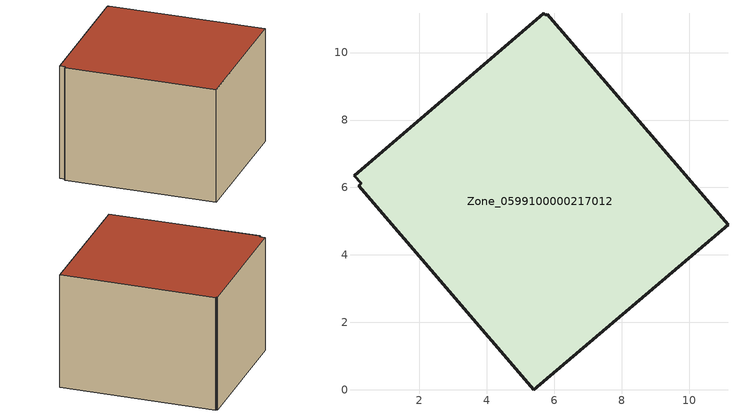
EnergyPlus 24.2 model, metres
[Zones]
Zone_0599100000217012
 floor ground (C_G): 11.15,4.89 5.39,0 0.2,6.05 0.28,6.12 0.08,6.35 5.68,11.17 5.74,11.1 5.79,11.14 z0
 wall outside (C_F): 0.28,6.12 0.2,6.05 5.39,0 11.15,4.89 5.79,11.14 5.74,11.1 5.68,11.17 0.08,6.35 0.28,6.12 z0:6.2
 roof outside (C_R): 5.74,11.1 5.68,11.17 0.08,6.35 0.28,6.12 0.2,6.05 5.39,0 11.15,4.89 5.79,11.14 z6.2
[BUILDING]
Pand.0599100000217012: North Axis=0; Terrain=City; Loads Convergence Tolerance Value=0.04; Temperature Convergence Tolerance Value=0.4; Solar Distribution=FullExterior; Maximum Number of Warmup Days=25; Minimum Number of Warmup Days=1
[Site:Location]
Rotterdam.The.Hague.AP_ZH_NLD Design_Conditions: Latitude=51.96; Longitude=4.45; Time Zone=1; Elevation=-4.5
[SITE:GROUNDTEMPERATURE:BUILDINGSURFACE]
18, 18, 18, 18, 18, 18, 18, 18, 18, 18, 18, 18
[MATERIAL] Thermal Absorptance=0.9; Solar Absorptance=0.7; Visible Absorptance=0.7
Name | Roughness | Thickness | Conductivity | Density | Specific Heat
G.TC.1992-2005 | MediumSmooth | 0.15 | 0.06 | 540 | 1210
F.TC.1992-2005 | Rough | 0.3 | 0.12 | 1920 | 840
R.TC.1992-2005 | MediumRough | 0.2 | 0.08 | 1500 | 1000
[CONSTRUCTION]
C_G: G.TC.1992-2005
C_F: F.TC.1992-2005
C_R: R.TC.1992-2005
[ZONE]
Zone_0599100000217012: Type=1; Multiplier=1; Ceiling Height=Autocalculate; Volume=Autocalculate; Floor Area=autocalculate; Part of Total Floor Area=Yes
[ZONEINFILTRATION:DESIGNFLOWRATE]
Infil_Zone_0599100000217012: Zone or ZoneList or Space or SpaceList=Zone_0599100000217012; Schedule=AlwaysOn; Design Flow Rate Calculation Method=Flow/Area; Flow Rate per Floor Area=0.0015; Constant Term Coefficient=1; Temperature Term Coefficient=0; Velocity Term Coefficient=0; Velocity Squared Term Coefficient=0
[HVACTEMPLATE:ZONE:IDEALLOADSAIRSYSTEM]
Zone_0599100000217012: Maximum Heating Supply Air Temperature=50; Minimum Cooling Supply Air Temperature=13; Maximum Heating Supply Air Humidity Ratio=0.0156; Minimum Cooling Supply Air Humidity Ratio=0.0077; Heating Limit=NoLimit; Cooling Limit=NoLimit; Dehumidification Control Type=ConstantSensibleHeatRatio; Cooling Sensible Heat Ratio=0.7; Dehumidification Setpoint=60; Humidification Control Type=None; Humidification Setpoint=30; Outdoor Air Method=None; Outdoor Air Flow Rate per Person=0.00944; Outdoor Air Flow Rate per Zone Floor Area=0; Outdoor Air Flow Rate per Zone=0; Demand Controlled Ventilation Type=None; Outdoor Air Economizer Type=NoEconomizer; Heat Recovery Type=None; Sensible Heat Recovery Effectiveness=0.7; Latent Heat Recovery Effectiveness=0.65
[ZONECONTROL:THERMOSTAT]
ThermostatControl_Zone_0599100000217012: Zone or ZoneList=Zone_0599100000217012; Control Type Schedule=DualSetpointControlType; Control 1=Thermostat_Zone_0599100000217012; Temperature Difference Between Cutout And Setpoint=0
[THERMOSTATSETPOINT:DUALSETPOINT]
Thermostat_Zone_0599100000217012: Heating Setpoint Temperature Schedule=HeatingSetpoint_Zone_0599100000217012; Cooling Setpoint Temperature Schedule=CoolingSetpoint_Zone_0599100000217012
[SCHEDULE:COMPACT]
HeatingSetpoint_Zone_0599100000217012: Through: 12/31, For: AllDays, Until: 24:00, 21
CoolingSetpoint_Zone_0599100000217012: Through: 12/31, For: AllDays, Until: 24:00, 24
DualSetpointControlType: Through: 12/31, For: AllDays, Until: 24:00, 4
AlwaysOn: Through: 12/31, For: AllDays, Until: 24:00, 1
